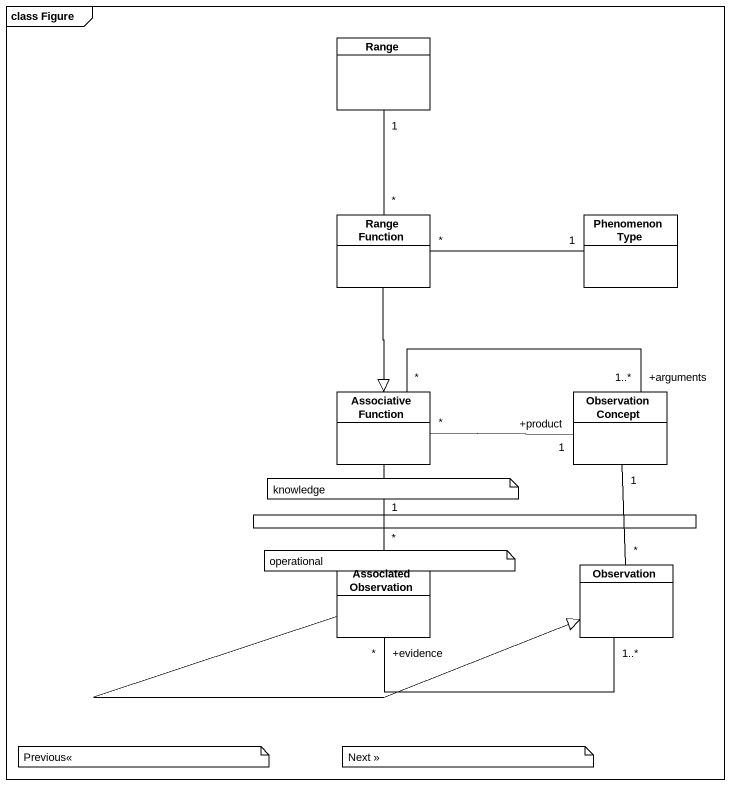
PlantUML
@startuml
mainframe class Figure
allowmixing
hide circle
hide empty members
class Range
class "Range Function" as Range_Function
class "Phenomenon Type" as Phenomenon_Type
class "Associative Function" as Associative_Function
class "Observation Concept" as Observation_Concept
rectangle " " as rectangle1
class "Associated Observation" as Associated_Observation
class Observation
Range "1" -- "*" Range_Function
Range_Function --|> Associative_Function
Phenomenon_Type "1" -left- "*" Range_Function
Associative_Function "1" -- "*" Associated_Observation
Observation_Concept "+product\n1" -left- "*" Associative_Function
Observation_Concept "+arguments\n1..*" -left- "*" Associative_Function
Observation_Concept "1" -- "*" Observation
Associated_Observation -right-|> Observation
Observation "1..*" -left- "+evidence\n*" Associated_Observation
note as N1
  knowledge
end note
note as N2
  operational
end note
note as N3
  Previous<<
end note
note as N4
  Next >>
end note
@enduml
